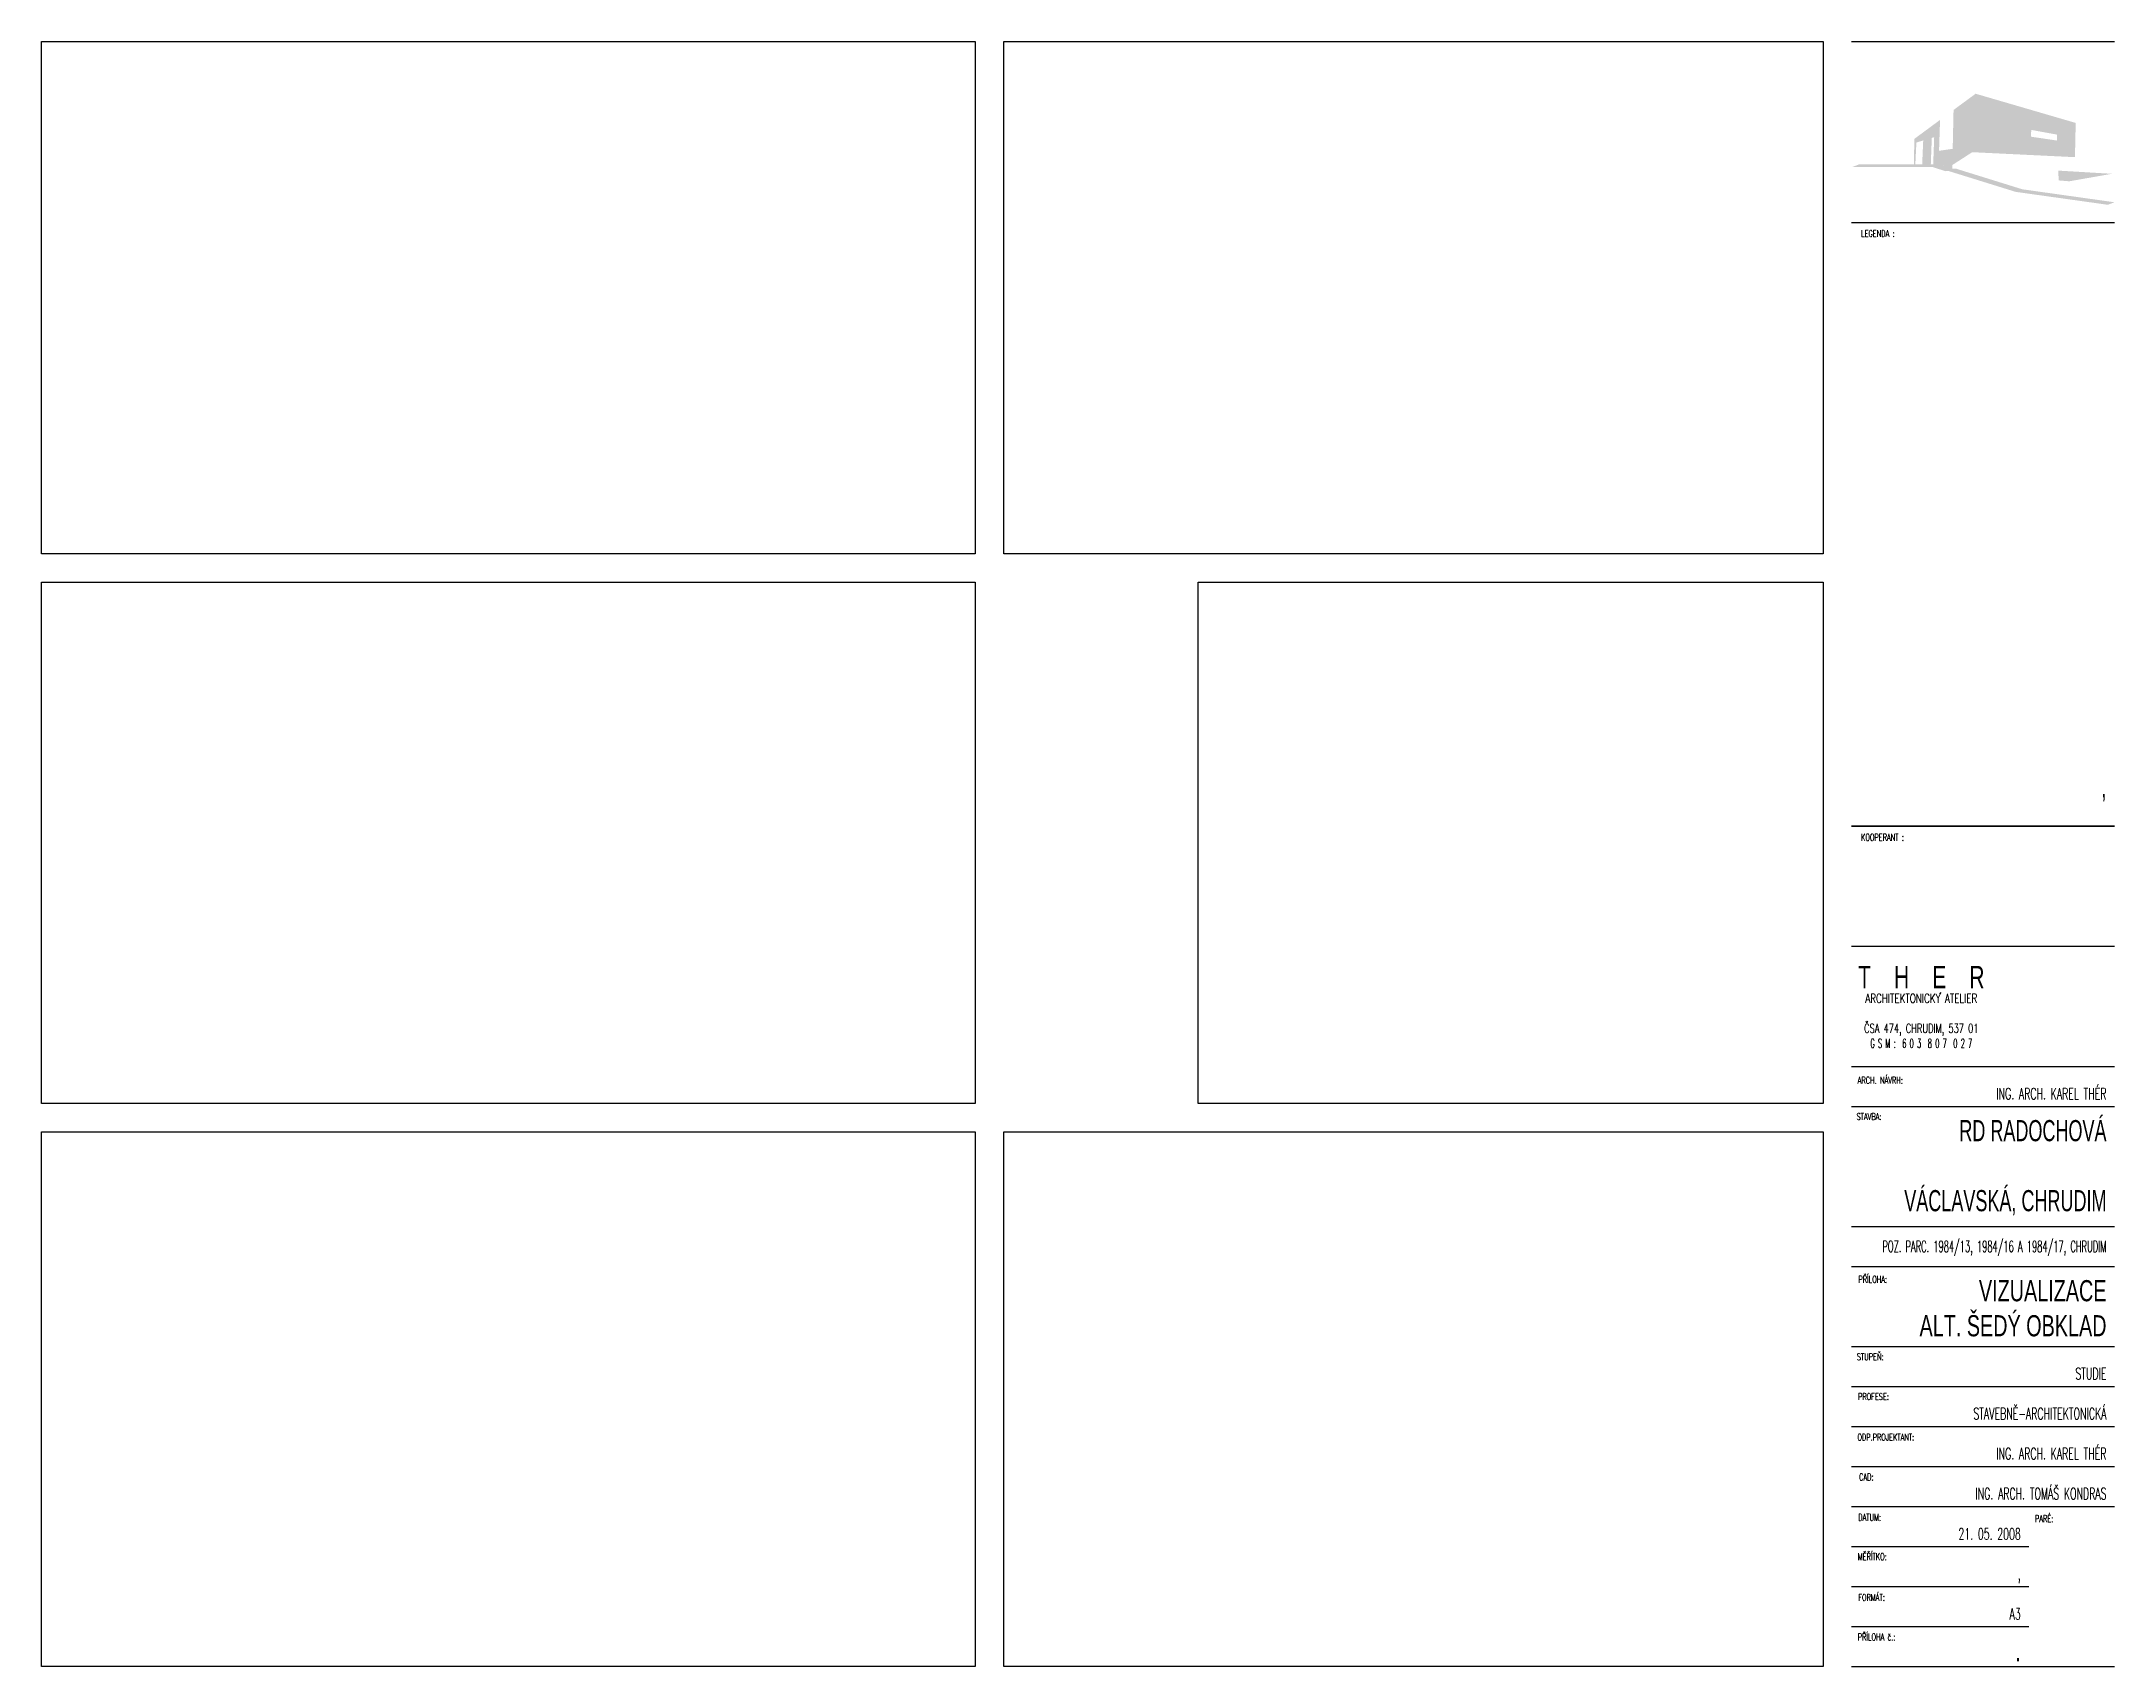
# Paper-space layout 'VIZUALIZACE (2)' of a CAD drawing. Extents: x 41 to 403, y 0 to 285.
import ezdxf
from ezdxf.enums import TextEntityAlignment as Align

# ---------------------------------------------------------------- set-up
doc = ezdxf.new("R2010")
doc.units = 0
doc.header["$MEASUREMENT"] = 0
doc.layers.get('0').update_dxf_attribs({"linetype": 'CONTINUOUS'})
doc.layers.add('FLOATINGWINDOWS', color=2, linetype='CONTINUOUS', plot=False)
doc.layers.add('ROZPISKA', color=7, linetype='CONTINUOUS')
doc.layers.add('tlusta', color=1, linetype='CONTINUOUS', lineweight=30)
doc.styles.add('ARIAL-CE', font='arial.ttf', dxfattribs={"width": 0.75})
doc.styles.add('ROMS5', font='SIMPLEX8')
doc.styles.add('ROZPISKA', font='simplex.shx')
picture_1 = doc.add_image_def('image12.jpg', size_in_pixel=(1024, 634))
picture_2 = doc.add_image_def('image13.jpg', size_in_pixel=(600, 795))
picture_3 = doc.add_image_def('image14.jpg', size_in_pixel=(1024, 630))
picture_4 = doc.add_image_def('image15.jpg', size_in_pixel=(1400, 768))
picture_5 = doc.add_image_def('image16.jpg', size_in_pixel=(800, 522))
picture_6 = doc.add_image_def('image17.jpg', size_in_pixel=(1280, 814))

psp = doc.layouts.new('VIZUALIZACE (2)')

# ---------------------------------------------------------------- hatches: boundary and pattern name
at = {"lineweight": 0}
h = psp.add_hatch(color=254, dxfattribs=at)
h.paths.add_polyline_path([(379.04, 275.42), (375.18, 272.58), (375.03, 265.78), (372.64, 265.44), (372.82, 270.84), (368.33, 267.53), (368.23, 263.07), (368.49, 263.07), (368.68, 266.88), (369.87, 267.24), (369.69, 263.09), (371.2, 263.08), (371.37, 267.69), (371.79, 267.81), (371.62, 263.08), (372.56, 263.08), (374.93, 262.32), (374.95, 262.32), (374.96, 262.94), (378.45, 265.19), (396.42, 264.32), (396.55, 270.31)])
h.paths.add_polyline_path([(393.3, 268.26), (393.27, 267.23), (388.73, 267.9), (388.77, 269.09)])
for points in [[(403.34, 256.43), (387.21, 258.7), (375.53, 262.33), (374.93, 262.32), (372.58, 263.07), (358.69, 263.07), (357.51, 262.62), (371.4, 262.62), (373.76, 261.87), (374.36, 261.88), (386.04, 258.25), (402.16, 255.99)], [(402.88, 261.41), (393.49, 261.97), (393.58, 260.25), (395.43, 260.1)]]:
    psp.add_hatch(color=256, dxfattribs=at).paths.add_polyline_path(points)

# ---------------------------------------------------------------- linework, layer by layer
at = {"layer": 'FLOATINGWINDOWS'}
for p, q in [((403.34, 147.26), (357.34, 147.26)), ((357.34, 147.26), (403.34, 147.26))]:
    psp.add_line(p, q, dxfattribs=at)
at = {"layer": 'ROZPISKA', "color": 0}
for p, q in [((357.34, 284.56), (403.34, 284.56)), ((357.34, 252.9), (403.34, 252.9))]:
    psp.add_line(p, q, dxfattribs=at)
at = {"layer": 'ROZPISKA'}
for p, q in [((357.34, 126.26), (403.34, 126.26)), ((372.78, 117.86), (373.04, 118.19)), ((357.34, 105.26), (403.34, 105.26)), ((357.34, 98.26), (403.34, 98.26)), ((357.34, 77.26), (403.34, 77.26)), ((357.34, 70.26), (403.34, 70.26)), ((357.34, 56.26), (403.34, 56.26)), ((357.34, 49.26), (403.34, 49.26)), ((357.34, 42.26), (403.34, 42.26)), ((357.34, 35.26), (403.34, 35.26)), ((357.34, 28.26), (403.34, 28.26)), ((357.34, 21.26), (388.34, 21.26)), ((357.34, 14.26), (388.34, 14.26)), ((357.34, 7.26), (388.34, 7.26)), ((357.34, 0.26), (403.34, 0.26))]:
    psp.add_line(p, q, dxfattribs=at)

# ---------------------------------------------------------------- texts
at = {"layer": 'FLOATINGWINDOWS', "style": 'ARIAL-CE', "width": 0.61}
psp.add_text(',', height=3.9, dxfattribs=at).set_placement((401.94, 152.32), align=Align.RIGHT)
at = {"layer": 'FLOATINGWINDOWS', "style": 'ROMS5', "width": 0.7}
psp.add_text('KOOPERANT :', height=1.2, dxfattribs=at).set_placement((359, 144.72))
at = {"layer": 'ROZPISKA', "color": 0, "style": 'ROMS5', "width": 0.7}
psp.add_text('LEGENDA :', height=1.2, dxfattribs=at).set_placement((359, 250.36))
at = {"layer": 'ROZPISKA'}
for s, height, style, width, p in [('T    H    E    R', 3.9, 'ARIAL-CE', 0.67, (369.54, 120.87)), ('ARCHITEKTONICKY ATELIER', 1.6, 'ROMS5', 0.7, (369.54, 117.16)), ('ČSA 474, CHRUDIM, 537 01', 1.6, 'ROMS5', 0.66, (369.54, 111.91)), ('G S M :  6 0 3  8 0 7  0 2 7', 1.6, 'ROMS5', 0.525, (369.54, 109.28))]:
    psp.add_text(s, height=height, dxfattribs=dict(at, style=style, width=width)).set_placement(p, align=Align.MIDDLE_CENTER)
at = {"layer": 'ROZPISKA', "style": 'ROMS5', "width": 0.7}
for s, p in [('ARCH. NÁVRH:', (358.42, 102.23)), ('STAVBA:', (358.21, 95.88)), ('PŘÍLOHA:', (358.53, 67.41)), ('STUPEŇ:', (358.26, 53.85)), ('PROFESE:', (358.46, 46.89)), ('ODP.PROJEKTANT:', (358.36, 39.78)), ('CAD:', (358.66, 32.83)), ('DATUM:', (358.51, 25.76)), ('PARÉ:', (389.42, 25.53)), ('MĚŘÍTKO:', (358.41, 18.87)), ('FORMÁT:', (358.51, 11.74)), ('PŘÍLOHA č.:', (358.41, 4.81))]:
    psp.add_text(s, height=1.2, dxfattribs=at).set_placement(p)
at = {"layer": 'ROZPISKA'}
for s, height, style, width, p in [('ING. ARCH. KAREL THÉR', 2, 'ROZPISKA', 0.6, (401.94, 99.47)), ('RD RADOCHOVÁ', 3.7, 'ARIAL-CE', 0.61, (401.94, 92.16)), ('VÁCLAVSKÁ, CHRUDIM', 3.7, 'ARIAL-CE', 0.61, (401.94, 79.91)), ('POZ. PARC. 1984/13, 1984/16 A 1984/17, CHRUDIM', 2, 'ROZPISKA', 0.53, (401.94, 72.76)), ('VIZUALIZACE', 3.7, 'ARIAL-CE', 0.67, (401.94, 64.16)), ('ALT. ŠEDÝ OBKLAD', 3.7, 'ARIAL-CE', 0.67, (401.94, 58.03)), ('STUDIE', 2, 'ROZPISKA', 0.6, (401.94, 50.5)), ('STAVEBNĚ-ARCHITEKTONICKÁ', 2, 'ROZPISKA', 0.6, (401.94, 43.5)), ('ING. ARCH. KAREL THÉR', 2, 'ROZPISKA', 0.6, (401.94, 36.5)), ('ING. ARCH. TOMÁŠ KONDRAS', 2, 'ROZPISKA', 0.6, (401.94, 29.5)), ('21. 05. 2008', 2, 'ROZPISKA', 0.6, (386.94, 22.47)), (',', 2, 'ROZPISKA', 0.6, (386.94, 15.47)), ('A3', 2, 'ROZPISKA', 0.6, (386.94, 8.47)), ('.', 3.9, 'ARIAL-CE', 0.67, (386.94, 1.16))]:
    psp.add_text(s, height=height, dxfattribs=dict(at, style=style, width=width)).set_placement(p, align=Align.RIGHT)

# ---------------------------------------------------------------- pictures from other files: only their frames are drawn
at = {"layer": 'tlusta', "ltscale": 20}
image = psp.add_image(picture_4, insert=(40.63, 194.94), size_in_units=(163.37, 89.62), dxfattribs=at)
image.dxf.flags = 7
image = psp.add_image(picture_6, insert=(209, 194.94), size_in_units=(143.34, 91.16), dxfattribs=at)
image.set_boundary_path([(-0.5, 13.2), (1279.5, 813.5)])
image = psp.add_image(picture_1, insert=(40.63, 92.23), size_in_units=(163.37, 101.15), dxfattribs=at)
image.set_boundary_path([(-0.5, 21.04), (1023.5, 592.4)])
image = psp.add_image(picture_2, insert=(242.99, 71.77), size_in_units=(109.36, 144.9), dxfattribs=at)
image.set_boundary_path([(-0.5, 146.13), (599.5, 646.27)])
image = psp.add_image(picture_3, insert=(40.63, 0.26), size_in_units=(163.37, 100.51), dxfattribs=at)
image.set_boundary_path([(-0.5, 43.27), (1023.5, 629.5)])
image = psp.add_image(picture_5, insert=(209, 0.26), size_in_units=(143.34, 93.53), dxfattribs=at)
image.dxf.flags = 7

doc.saveas('drawing.dxf')
